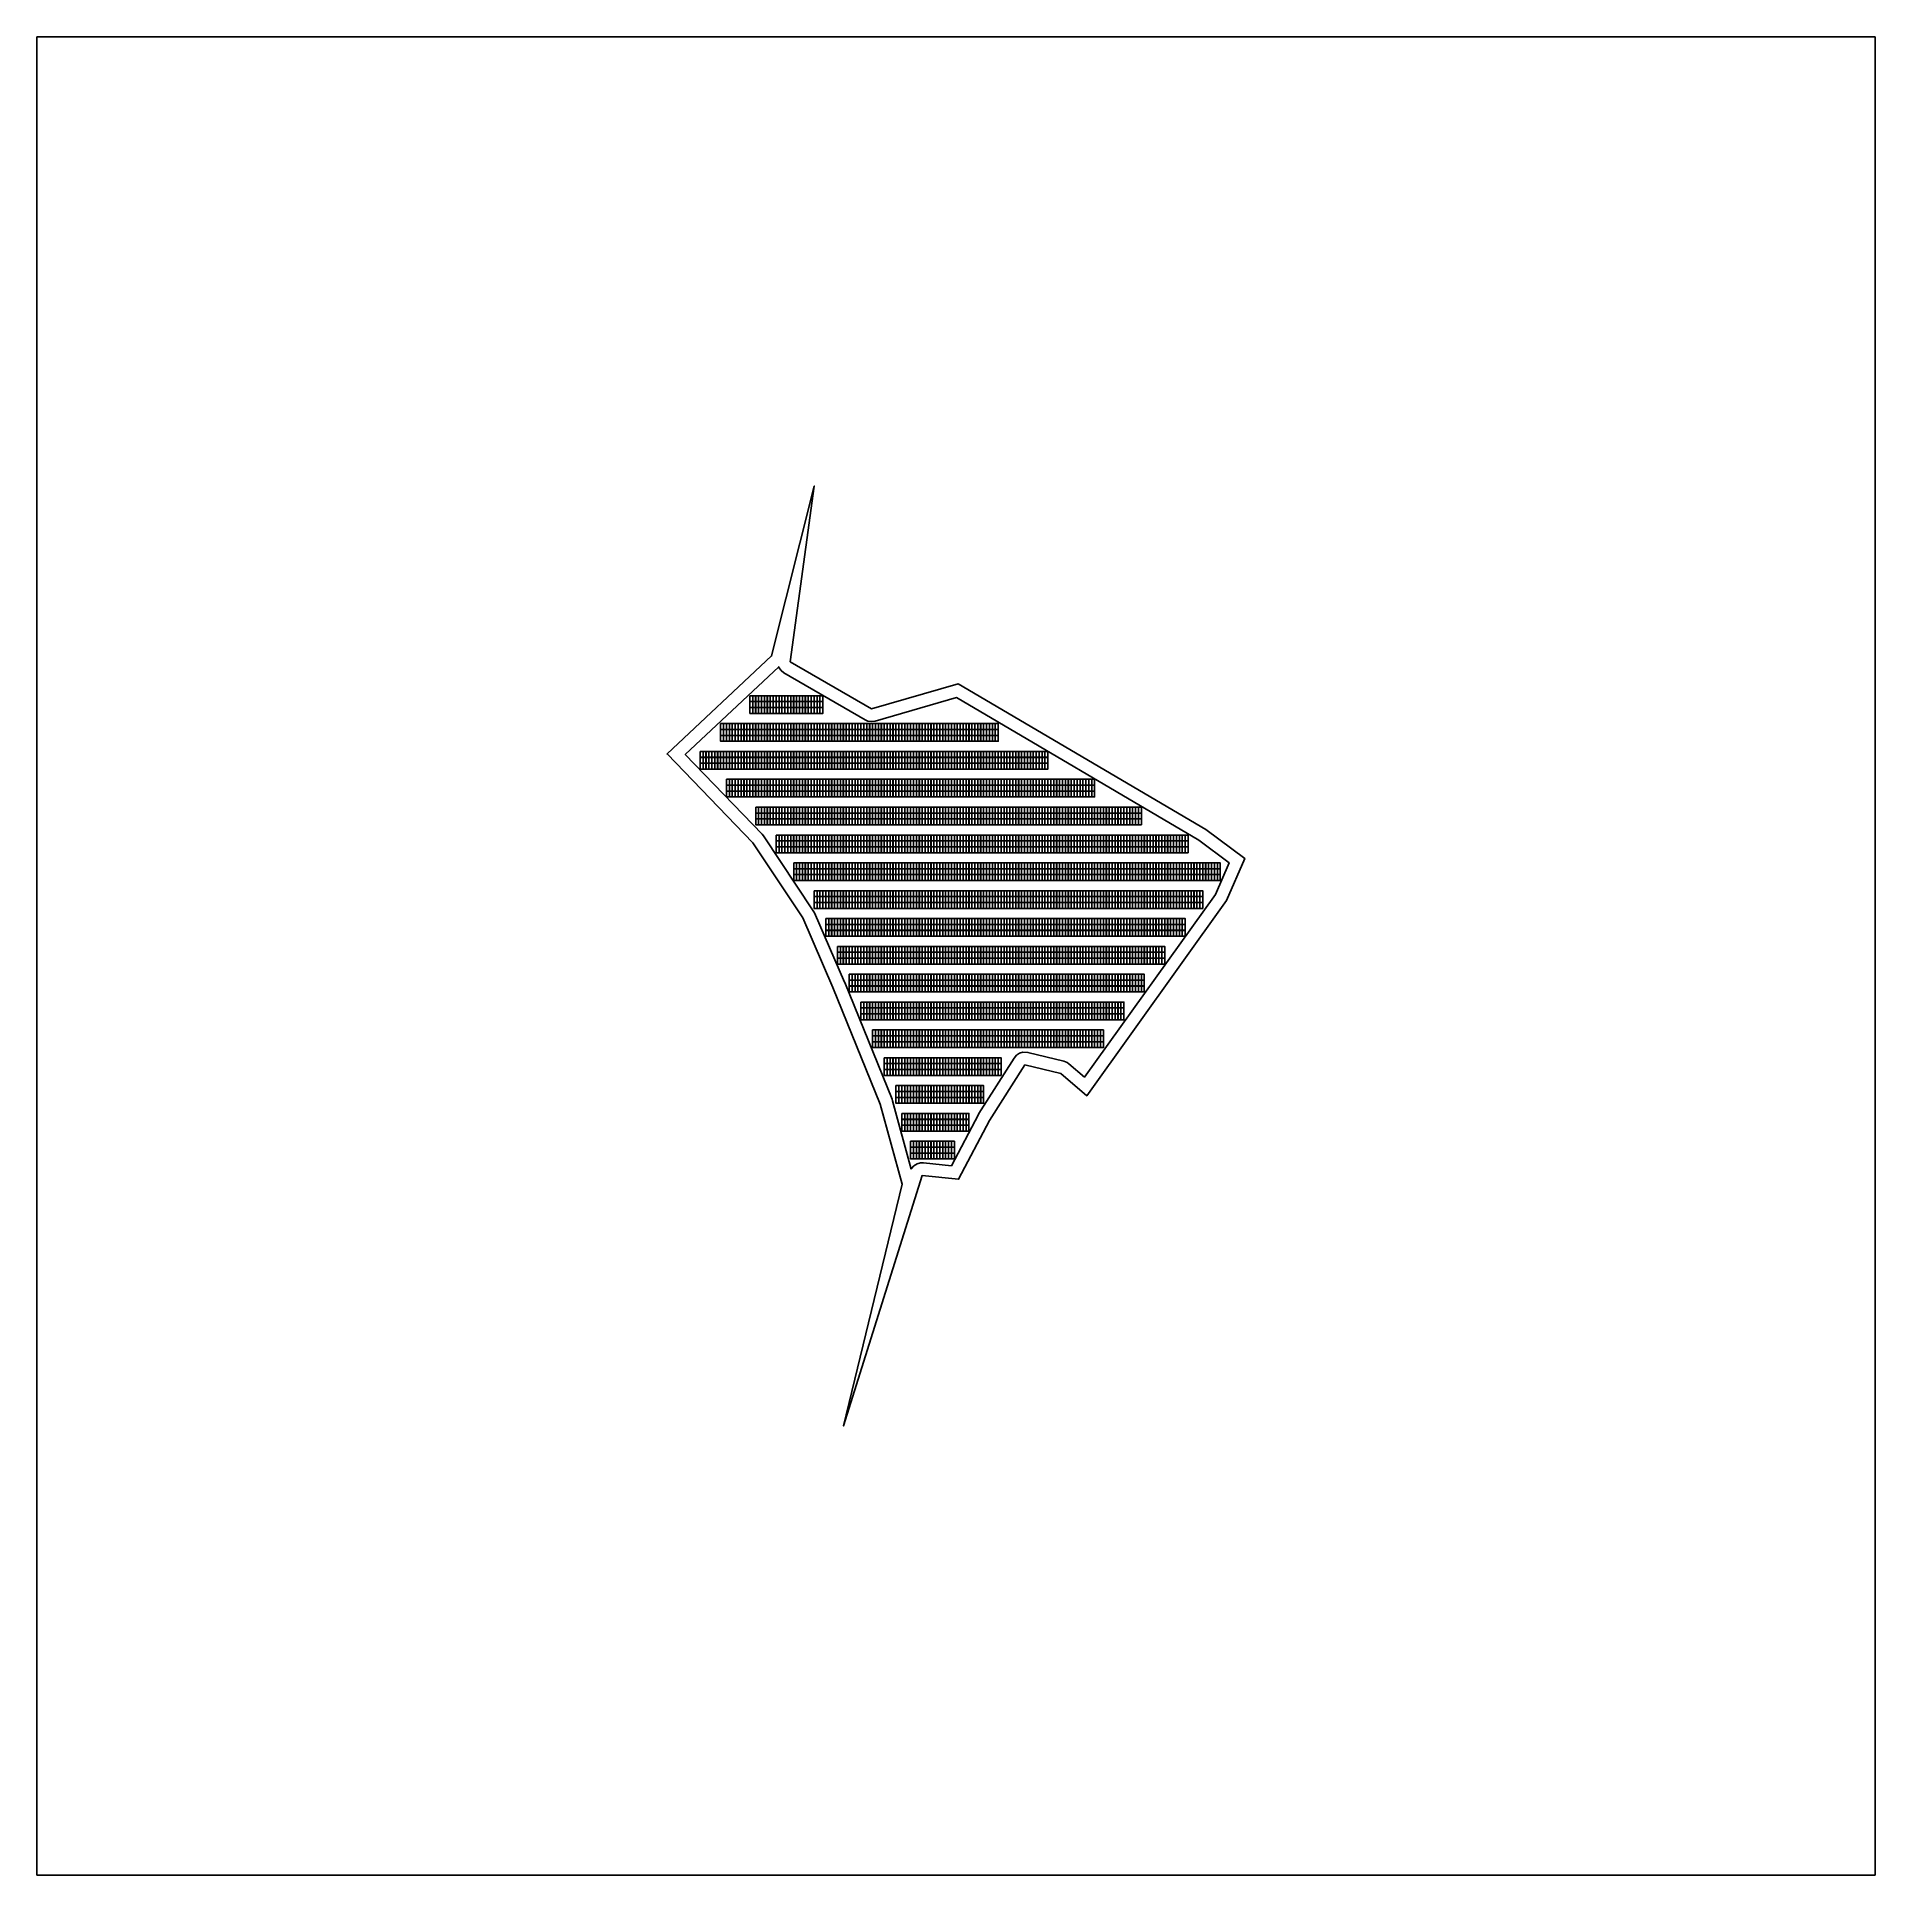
# Model space of a CAD drawing. Header units: metres. Extents: x -346 to 375, y -496 to 226.
import ezdxf

# ---------------------------------------------------------------- set-up
doc = ezdxf.new("R2010")
doc.units = ezdxf.units.M
doc.linetypes.add('DASHED', pattern=[0])
for name, color, linetype in [('Field_Segment_Setback', 21, 'DASHED'), ('Field_Segments', 142, 'Continuous'), ('Modules', 160, 'Continuous')]:
    doc.layers.add(name, color=color, linetype=linetype)
picture_1 = doc.add_image_def('image1.jpg', size_in_pixel=(900, 900))

# ---------------------------------------------------------------- blocks, each defined once
blk = doc.blocks.new('module_characterization_128666_15.0deg_portrait')
blk.add_polyline3d([(0, 0, 0), (1.13, 0, 0), (1.13, -2.3, -0.62), (0, -2.3, -0.62)], close=True)
blk = doc.blocks.new('fs_54641099_full')
for p in [(0, 0), (0, -2.31, -0.62), (0, -4.63, -1.24)]:
    blk.add_blockref('module_characterization_128666_15.0deg_portrait', p)

msp = doc.modelspace()

# ---------------------------------------------------------------- linework, layer by layer
at = {"layer": 'Field_Segment_Setback'}
msp.add_polyline3d([(-3.2, -218.56, 0), (-10.58, -191.76, 0), (-10.77, -191.21, 0), (-29.35, -145.4, 0), (-29.4, -145.28, 0), (-41.25, -118.06, 0), (-41.67, -117.29, 0), (-61.21, -87.81, 0), (-61.78, -87.11, 0), (-91.9, -55.84, 0), (-55.26, -21.44, 0), (-55.14, -21.78, 0), (-54.32, -22.93, 0), (-53.21, -23.8, 0), (-21.31, -42.3, 0), (-20.21, -42.77, 0), (-18.82, -42.97, 0), (-17.42, -42.78, 0), (14.54, -33.59, 0), (109.63, -89.57, 0), (121.5, -98.35, 0), (116.1, -110.77, 0), (64.72, -182.46, 0), (58.66, -177.28, 0), (57.9, -176.75, 0), (56.59, -176.22, 0), (42.55, -172.82, 0), (40.6, -172.74, 0), (39.25, -173.15, 0), (38.07, -173.93, 0), (37.15, -175, 0), (23.3, -196.82, 0), (23.1, -197.17, 0), (12.5, -217.26, 0), (1.55, -216.17, 0), (0.38, -216.19, 0), (-0.97, -216.57, 0), (-2.17, -217.32, 0), (-3.11, -218.37, 0)], close=True, dxfattribs=at)

# ---------------------------------------------------------------- block references
at = {"layer": 'Modules'}
for p in [(-66.57, -32.85, 1.86), (-65.42, -32.85, 1.86), (-64.28, -32.85, 1.86), (-63.13, -32.85, 1.86), (-61.98, -32.85, 1.86), (-60.84, -32.85, 1.86), (-59.69, -32.85, 1.86), (-58.54, -32.85, 1.86), (-57.4, -32.85, 1.86), (-56.25, -32.85, 1.86), (-55.1, -32.85, 1.86), (-53.96, -32.85, 1.86), (-52.81, -32.85, 1.86), (-51.66, -32.85, 1.86), (-50.52, -32.85, 1.86), (-49.37, -32.85, 1.86), (-48.22, -32.85, 1.86), (-47.08, -32.85, 1.86), (-45.93, -32.85, 1.86), (-44.78, -32.85, 1.86), (-43.64, -32.85, 1.86), (-42.49, -32.85, 1.86), (-41.34, -32.85, 1.86), (-40.19, -32.85, 1.86), (-39.05, -32.85, 1.86), (-78.04, -43.78, 1.86), (-76.89, -43.78, 1.86), (-75.74, -43.78, 1.86), (-74.6, -43.78, 1.86), (-73.45, -43.78, 1.86), (-72.3, -43.78, 1.86), (-71.16, -43.78, 1.86), (-70.01, -43.78, 1.86), (-68.86, -43.78, 1.86), (-67.72, -43.78, 1.86), (-66.57, -43.78, 1.86), (-65.42, -43.78, 1.86), (-64.28, -43.78, 1.86), (-63.13, -43.78, 1.86), (-61.98, -43.78, 1.86), (-60.84, -43.78, 1.86), (-59.69, -43.78, 1.86), (-58.54, -43.78, 1.86), (-57.4, -43.78, 1.86), (-56.25, -43.78, 1.86), (-55.1, -43.78, 1.86), (-53.96, -43.78, 1.86), (-52.81, -43.78, 1.86), (-51.66, -43.78, 1.86), (-50.52, -43.78, 1.86), (-49.37, -43.78, 1.86), (-48.22, -43.78, 1.86), (-47.08, -43.78, 1.86), (-45.93, -43.78, 1.86), (-44.78, -43.78, 1.86), (-43.64, -43.78, 1.86), (-42.49, -43.78, 1.86), (-41.34, -43.78, 1.86), (-40.19, -43.78, 1.86), (-39.05, -43.78, 1.86), (-37.9, -43.78, 1.86), (-36.75, -43.78, 1.86), (-35.61, -43.78, 1.86), (-34.46, -43.78, 1.86), (-33.31, -43.78, 1.86), (-32.17, -43.78, 1.86), (-31.02, -43.78, 1.86), (-29.87, -43.78, 1.86), (-28.73, -43.78, 1.86), (-27.58, -43.78, 1.86), (-26.43, -43.78, 1.86), (-25.29, -43.78, 1.86), (-24.14, -43.78, 1.86), (-22.99, -43.78, 1.86), (-21.85, -43.78, 1.86), (-20.7, -43.78, 1.86), (-19.55, -43.78, 1.86), (-18.41, -43.78, 1.86), (-17.26, -43.78, 1.86), (-16.11, -43.78, 1.86), (-14.97, -43.78, 1.86), (-13.82, -43.78, 1.86), (-12.67, -43.78, 1.86), (-11.53, -43.78, 1.86), (-10.38, -43.78, 1.86), (-9.23, -43.78, 1.86), (-8.09, -43.78, 1.86), (-6.94, -43.78, 1.86), (-5.79, -43.78, 1.86), (-4.65, -43.78, 1.86), (-3.5, -43.78, 1.86), (-2.35, -43.78, 1.86), (-1.21, -43.78, 1.86), (-0.06, -43.78, 1.86), (1.09, -43.78, 1.86), (2.23, -43.78, 1.86), (3.38, -43.78, 1.86), (4.53, -43.78, 1.86), (5.67, -43.78, 1.86), (6.82, -43.78, 1.86), (7.97, -43.78, 1.86), (9.11, -43.78, 1.86), (10.26, -43.78, 1.86), (11.41, -43.78, 1.86), (12.55, -43.78, 1.86), (13.7, -43.78, 1.86), (14.85, -43.78, 1.86), (15.99, -43.78, 1.86), (17.14, -43.78, 1.86), (18.29, -43.78, 1.86), (19.43, -43.78, 1.86), (20.58, -43.78, 1.86), (21.73, -43.78, 1.86), (22.87, -43.78, 1.86), (24.02, -43.78, 1.86), (25.17, -43.78, 1.86), (26.31, -43.78, 1.86), (27.46, -43.78, 1.86), (28.61, -43.78, 1.86), (29.75, -43.78, 1.86), (-86.06, -54.7, 1.86), (-84.92, -54.7, 1.86), (-83.77, -54.7, 1.86), (-82.62, -54.7, 1.86), (-81.48, -54.7, 1.86), (-80.33, -54.7, 1.86), (-79.18, -54.7, 1.86), (-78.04, -54.7, 1.86), (-76.89, -54.7, 1.86), (-75.74, -54.7, 1.86), (-74.6, -54.7, 1.86), (-73.45, -54.7, 1.86), (-72.3, -54.7, 1.86), (-71.16, -54.7, 1.86), (-70.01, -54.7, 1.86), (-68.86, -54.7, 1.86), (-67.72, -54.7, 1.86), (-66.57, -54.7, 1.86), (-65.42, -54.7, 1.86), (-64.28, -54.7, 1.86), (-63.13, -54.7, 1.86), (-61.98, -54.7, 1.86), (-60.84, -54.7, 1.86), (-59.69, -54.7, 1.86), (-58.54, -54.7, 1.86), (-57.4, -54.7, 1.86), (-56.25, -54.7, 1.86), (-55.1, -54.7, 1.86), (-53.96, -54.7, 1.86), (-52.81, -54.7, 1.86), (-51.66, -54.7, 1.86), (-50.52, -54.7, 1.86), (-49.37, -54.7, 1.86), (-48.22, -54.7, 1.86), (-47.08, -54.7, 1.86), (-45.93, -54.7, 1.86), (-44.78, -54.7, 1.86), (-43.64, -54.7, 1.86), (-42.49, -54.7, 1.86), (-41.34, -54.7, 1.86), (-40.19, -54.7, 1.86), (-39.05, -54.7, 1.86), (-37.9, -54.7, 1.86), (-36.75, -54.7, 1.86), (-35.61, -54.7, 1.86), (-34.46, -54.7, 1.86), (-33.31, -54.7, 1.86), (-32.17, -54.7, 1.86), (-31.02, -54.7, 1.86), (-29.87, -54.7, 1.86), (-28.73, -54.7, 1.86), (-27.58, -54.7, 1.86), (-26.43, -54.7, 1.86), (-25.29, -54.7, 1.86), (-24.14, -54.7, 1.86), (-22.99, -54.7, 1.86), (-21.85, -54.7, 1.86), (-20.7, -54.7, 1.86), (-19.55, -54.7, 1.86), (-18.41, -54.7, 1.86), (-17.26, -54.7, 1.86), (-16.11, -54.7, 1.86), (-14.97, -54.7, 1.86), (-13.82, -54.7, 1.86), (-12.67, -54.7, 1.86), (-11.53, -54.7, 1.86), (-10.38, -54.7, 1.86), (-9.23, -54.7, 1.86), (-8.09, -54.7, 1.86), (-6.94, -54.7, 1.86), (-5.79, -54.7, 1.86), (-4.65, -54.7, 1.86), (-3.5, -54.7, 1.86), (-2.35, -54.7, 1.86), (-1.21, -54.7, 1.86), (-0.06, -54.7, 1.86), (1.09, -54.7, 1.86), (2.23, -54.7, 1.86), (3.38, -54.7, 1.86), (4.53, -54.7, 1.86), (5.67, -54.7, 1.86), (6.82, -54.7, 1.86), (7.97, -54.7, 1.86), (9.11, -54.7, 1.86), (10.26, -54.7, 1.86), (11.41, -54.7, 1.86), (12.55, -54.7, 1.86), (13.7, -54.7, 1.86), (14.85, -54.7, 1.86), (15.99, -54.7, 1.86), (17.14, -54.7, 1.86), (18.29, -54.7, 1.86), (19.43, -54.7, 1.86), (20.58, -54.7, 1.86), (21.73, -54.7, 1.86), (22.87, -54.7, 1.86), (24.02, -54.7, 1.86), (25.17, -54.7, 1.86), (26.31, -54.7, 1.86), (27.46, -54.7, 1.86), (28.61, -54.7, 1.86), (29.75, -54.7, 1.86), (30.9, -54.7, 1.86), (32.05, -54.7, 1.86), (33.19, -54.7, 1.86), (34.34, -54.7, 1.86), (35.49, -54.7, 1.86), (36.63, -54.7, 1.86), (37.78, -54.7, 1.86), (38.93, -54.7, 1.86), (40.07, -54.7, 1.86), (41.22, -54.7, 1.86), (42.37, -54.7, 1.86), (43.51, -54.7, 1.86), (44.66, -54.7, 1.86), (45.81, -54.7, 1.86), (46.96, -54.7, 1.86), (48.1, -54.7, 1.86), (49.25, -54.7, 1.86), (-75.74, -65.63, 1.86), (-74.6, -65.63, 1.86), (-73.45, -65.63, 1.86), (-72.3, -65.63, 1.86), (-71.16, -65.63, 1.86), (-70.01, -65.63, 1.86), (-68.86, -65.63, 1.86), (-67.72, -65.63, 1.86), (-66.57, -65.63, 1.86), (-65.42, -65.63, 1.86), (-64.28, -65.63, 1.86), (-63.13, -65.63, 1.86), (-61.98, -65.63, 1.86), (-60.84, -65.63, 1.86), (-59.69, -65.63, 1.86), (-58.54, -65.63, 1.86), (-57.4, -65.63, 1.86), (-56.25, -65.63, 1.86), (-55.1, -65.63, 1.86), (-53.96, -65.63, 1.86), (-52.81, -65.63, 1.86), (-51.66, -65.63, 1.86), (-50.52, -65.63, 1.86), (-49.37, -65.63, 1.86), (-48.22, -65.63, 1.86), (-47.08, -65.63, 1.86), (-45.93, -65.63, 1.86), (-44.78, -65.63, 1.86), (-43.64, -65.63, 1.86), (-42.49, -65.63, 1.86), (-41.34, -65.63, 1.86), (-40.19, -65.63, 1.86), (-39.05, -65.63, 1.86), (-37.9, -65.63, 1.86), (-36.75, -65.63, 1.86), (-35.61, -65.63, 1.86), (-34.46, -65.63, 1.86), (-33.31, -65.63, 1.86), (-32.17, -65.63, 1.86), (-31.02, -65.63, 1.86), (-29.87, -65.63, 1.86), (-28.73, -65.63, 1.86), (-27.58, -65.63, 1.86), (-26.43, -65.63, 1.86), (-25.29, -65.63, 1.86), (-24.14, -65.63, 1.86), (-22.99, -65.63, 1.86), (-21.85, -65.63, 1.86), (-20.7, -65.63, 1.86), (-19.55, -65.63, 1.86), (-18.41, -65.63, 1.86), (-17.26, -65.63, 1.86), (-16.11, -65.63, 1.86), (-14.97, -65.63, 1.86), (-13.82, -65.63, 1.86), (-12.67, -65.63, 1.86), (-11.53, -65.63, 1.86), (-10.38, -65.63, 1.86), (-9.23, -65.63, 1.86), (-8.09, -65.63, 1.86), (-6.94, -65.63, 1.86), (-5.79, -65.63, 1.86), (-4.65, -65.63, 1.86), (-3.5, -65.63, 1.86), (-2.35, -65.63, 1.86), (-1.21, -65.63, 1.86), (-0.06, -65.63, 1.86), (1.09, -65.63, 1.86), (2.23, -65.63, 1.86), (3.38, -65.63, 1.86), (4.53, -65.63, 1.86), (5.67, -65.63, 1.86), (6.82, -65.63, 1.86), (7.97, -65.63, 1.86), (9.11, -65.63, 1.86), (10.26, -65.63, 1.86), (11.41, -65.63, 1.86), (12.55, -65.63, 1.86), (13.7, -65.63, 1.86), (14.85, -65.63, 1.86), (15.99, -65.63, 1.86), (17.14, -65.63, 1.86), (18.29, -65.63, 1.86), (19.43, -65.63, 1.86), (20.58, -65.63, 1.86), (21.73, -65.63, 1.86), (22.87, -65.63, 1.86), (24.02, -65.63, 1.86), (25.17, -65.63, 1.86), (26.31, -65.63, 1.86), (27.46, -65.63, 1.86), (28.61, -65.63, 1.86), (29.75, -65.63, 1.86), (30.9, -65.63, 1.86), (32.05, -65.63, 1.86), (33.19, -65.63, 1.86), (34.34, -65.63, 1.86), (35.49, -65.63, 1.86), (36.63, -65.63, 1.86), (37.78, -65.63, 1.86), (38.93, -65.63, 1.86), (40.07, -65.63, 1.86), (41.22, -65.63, 1.86), (42.37, -65.63, 1.86), (43.51, -65.63, 1.86), (44.66, -65.63, 1.86), (45.81, -65.63, 1.86), (46.96, -65.63, 1.86), (48.1, -65.63, 1.86), (49.25, -65.63, 1.86), (50.4, -65.63, 1.86), (51.54, -65.63, 1.86), (52.69, -65.63, 1.86), (53.84, -65.63, 1.86), (54.98, -65.63, 1.86), (56.13, -65.63, 1.86), (57.28, -65.63, 1.86), (58.42, -65.63, 1.86), (59.57, -65.63, 1.86), (60.72, -65.63, 1.86), (61.86, -65.63, 1.86), (63.01, -65.63, 1.86), (64.16, -65.63, 1.86), (65.3, -65.63, 1.86), (66.45, -65.63, 1.86), (67.6, -65.63, 1.86), (-64.28, -76.56, 1.86), (-63.13, -76.56, 1.86), (-61.98, -76.56, 1.86), (-60.84, -76.56, 1.86), (-59.69, -76.56, 1.86), (-58.54, -76.56, 1.86), (-57.4, -76.56, 1.86), (-56.25, -76.56, 1.86), (-55.1, -76.56, 1.86), (-53.96, -76.56, 1.86), (-52.81, -76.56, 1.86), (-51.66, -76.56, 1.86), (-50.52, -76.56, 1.86), (-49.37, -76.56, 1.86), (-48.22, -76.56, 1.86), (-47.08, -76.56, 1.86), (-45.93, -76.56, 1.86), (-44.78, -76.56, 1.86), (-43.64, -76.56, 1.86), (-42.49, -76.56, 1.86), (-41.34, -76.56, 1.86), (-40.19, -76.56, 1.86), (-39.05, -76.56, 1.86), (-37.9, -76.56, 1.86), (-36.75, -76.56, 1.86), (-35.61, -76.56, 1.86), (-34.46, -76.56, 1.86), (-33.31, -76.56, 1.86), (-32.17, -76.56, 1.86), (-31.02, -76.56, 1.86), (-29.87, -76.56, 1.86), (-28.73, -76.56, 1.86), (-27.58, -76.56, 1.86), (-26.43, -76.56, 1.86), (-25.29, -76.56, 1.86), (-24.14, -76.56, 1.86), (-22.99, -76.56, 1.86), (-21.85, -76.56, 1.86), (-20.7, -76.56, 1.86), (-19.55, -76.56, 1.86), (-18.41, -76.56, 1.86), (-17.26, -76.56, 1.86), (-16.11, -76.56, 1.86), (-14.97, -76.56, 1.86), (-13.82, -76.56, 1.86), (-12.67, -76.56, 1.86), (-11.53, -76.56, 1.86), (-10.38, -76.56, 1.86), (-9.23, -76.56, 1.86), (-8.09, -76.56, 1.86), (-6.94, -76.56, 1.86), (-5.79, -76.56, 1.86), (-4.65, -76.56, 1.86), (-3.5, -76.56, 1.86), (-2.35, -76.56, 1.86), (-1.21, -76.56, 1.86), (-0.06, -76.56, 1.86), (1.09, -76.56, 1.86), (2.23, -76.56, 1.86), (3.38, -76.56, 1.86), (4.53, -76.56, 1.86), (5.67, -76.56, 1.86), (6.82, -76.56, 1.86), (7.97, -76.56, 1.86), (9.11, -76.56, 1.86), (10.26, -76.56, 1.86), (11.41, -76.56, 1.86), (12.55, -76.56, 1.86), (13.7, -76.56, 1.86), (14.85, -76.56, 1.86), (15.99, -76.56, 1.86), (17.14, -76.56, 1.86), (18.29, -76.56, 1.86), (19.43, -76.56, 1.86), (20.58, -76.56, 1.86), (21.73, -76.56, 1.86), (22.87, -76.56, 1.86), (24.02, -76.56, 1.86), (25.17, -76.56, 1.86), (26.31, -76.56, 1.86), (27.46, -76.56, 1.86), (28.61, -76.56, 1.86), (29.75, -76.56, 1.86), (30.9, -76.56, 1.86), (32.05, -76.56, 1.86), (33.19, -76.56, 1.86), (34.34, -76.56, 1.86), (35.49, -76.56, 1.86), (36.63, -76.56, 1.86), (37.78, -76.56, 1.86), (38.93, -76.56, 1.86), (40.07, -76.56, 1.86), (41.22, -76.56, 1.86), (42.37, -76.56, 1.86), (43.51, -76.56, 1.86), (44.66, -76.56, 1.86), (45.81, -76.56, 1.86), (46.96, -76.56, 1.86), (48.1, -76.56, 1.86), (49.25, -76.56, 1.86), (50.4, -76.56, 1.86), (51.54, -76.56, 1.86), (52.69, -76.56, 1.86), (53.84, -76.56, 1.86), (54.98, -76.56, 1.86), (56.13, -76.56, 1.86), (57.28, -76.56, 1.86), (58.42, -76.56, 1.86), (59.57, -76.56, 1.86), (60.72, -76.56, 1.86), (61.86, -76.56, 1.86), (63.01, -76.56, 1.86), (64.16, -76.56, 1.86), (65.3, -76.56, 1.86), (66.45, -76.56, 1.86), (67.6, -76.56, 1.86), (68.74, -76.56, 1.86), (69.89, -76.56, 1.86), (71.04, -76.56, 1.86), (72.18, -76.56, 1.86), (73.33, -76.56, 1.86), (74.48, -76.56, 1.86), (75.62, -76.56, 1.86), (76.77, -76.56, 1.86), (77.92, -76.56, 1.86), (79.06, -76.56, 1.86), (80.21, -76.56, 1.86), (81.36, -76.56, 1.86), (82.5, -76.56, 1.86), (83.65, -76.56, 1.86), (84.8, -76.56, 1.86), (85.94, -76.56, 1.86), (-56.25, -87.49, 1.86), (-55.1, -87.49, 1.86), (-53.96, -87.49, 1.86), (-52.81, -87.49, 1.86), (-51.66, -87.49, 1.86), (-50.52, -87.49, 1.86), (-49.37, -87.49, 1.86), (-48.22, -87.49, 1.86), (-47.08, -87.49, 1.86), (-45.93, -87.49, 1.86), (-44.78, -87.49, 1.86), (-43.64, -87.49, 1.86), (-42.49, -87.49, 1.86), (-41.34, -87.49, 1.86), (-40.19, -87.49, 1.86), (-39.05, -87.49, 1.86), (-37.9, -87.49, 1.86), (-36.75, -87.49, 1.86), (-35.61, -87.49, 1.86), (-34.46, -87.49, 1.86), (-33.31, -87.49, 1.86), (-32.17, -87.49, 1.86), (-31.02, -87.49, 1.86), (-29.87, -87.49, 1.86), (-28.73, -87.49, 1.86), (-27.58, -87.49, 1.86), (-26.43, -87.49, 1.86), (-25.29, -87.49, 1.86), (-24.14, -87.49, 1.86), (-22.99, -87.49, 1.86), (-21.85, -87.49, 1.86), (-20.7, -87.49, 1.86), (-19.55, -87.49, 1.86), (-18.41, -87.49, 1.86), (-17.26, -87.49, 1.86), (-16.11, -87.49, 1.86), (-14.97, -87.49, 1.86), (-13.82, -87.49, 1.86), (-12.67, -87.49, 1.86), (-11.53, -87.49, 1.86), (-10.38, -87.49, 1.86), (-9.23, -87.49, 1.86), (-8.09, -87.49, 1.86), (-6.94, -87.49, 1.86), (-5.79, -87.49, 1.86), (-4.65, -87.49, 1.86), (-3.5, -87.49, 1.86), (-2.35, -87.49, 1.86), (-1.21, -87.49, 1.86), (-0.06, -87.49, 1.86), (1.09, -87.49, 1.86), (2.23, -87.49, 1.86), (3.38, -87.49, 1.86), (4.53, -87.49, 1.86), (5.67, -87.49, 1.86), (6.82, -87.49, 1.86), (7.97, -87.49, 1.86), (9.11, -87.49, 1.86), (10.26, -87.49, 1.86), (11.41, -87.49, 1.86), (12.55, -87.49, 1.86), (13.7, -87.49, 1.86), (14.85, -87.49, 1.86), (15.99, -87.49, 1.86), (17.14, -87.49, 1.86), (18.29, -87.49, 1.86), (19.43, -87.49, 1.86), (20.58, -87.49, 1.86), (21.73, -87.49, 1.86), (22.87, -87.49, 1.86), (24.02, -87.49, 1.86), (25.17, -87.49, 1.86), (26.31, -87.49, 1.86), (27.46, -87.49, 1.86), (28.61, -87.49, 1.86), (29.75, -87.49, 1.86), (30.9, -87.49, 1.86), (32.05, -87.49, 1.86), (33.19, -87.49, 1.86), (34.34, -87.49, 1.86), (35.49, -87.49, 1.86), (36.63, -87.49, 1.86), (37.78, -87.49, 1.86), (38.93, -87.49, 1.86), (40.07, -87.49, 1.86), (41.22, -87.49, 1.86), (42.37, -87.49, 1.86), (43.51, -87.49, 1.86), (44.66, -87.49, 1.86), (45.81, -87.49, 1.86), (46.96, -87.49, 1.86), (48.1, -87.49, 1.86), (49.25, -87.49, 1.86), (50.4, -87.49, 1.86), (51.54, -87.49, 1.86), (52.69, -87.49, 1.86), (53.84, -87.49, 1.86), (54.98, -87.49, 1.86), (56.13, -87.49, 1.86), (57.28, -87.49, 1.86), (58.42, -87.49, 1.86), (59.57, -87.49, 1.86), (60.72, -87.49, 1.86), (61.86, -87.49, 1.86), (63.01, -87.49, 1.86), (64.16, -87.49, 1.86), (65.3, -87.49, 1.86), (66.45, -87.49, 1.86), (67.6, -87.49, 1.86), (68.74, -87.49, 1.86), (69.89, -87.49, 1.86), (71.04, -87.49, 1.86), (72.18, -87.49, 1.86), (73.33, -87.49, 1.86), (74.48, -87.49, 1.86), (75.62, -87.49, 1.86), (76.77, -87.49, 1.86), (77.92, -87.49, 1.86), (79.06, -87.49, 1.86), (80.21, -87.49, 1.86), (81.36, -87.49, 1.86), (82.5, -87.49, 1.86), (83.65, -87.49, 1.86), (84.8, -87.49, 1.86), (85.94, -87.49, 1.86), (87.09, -87.49, 1.86), (88.24, -87.49, 1.86), (89.38, -87.49, 1.86), (90.53, -87.49, 1.86), (91.68, -87.49, 1.86), (92.82, -87.49, 1.86), (93.97, -87.49, 1.86), (95.12, -87.49, 1.86), (96.26, -87.49, 1.86), (97.41, -87.49, 1.86), (98.56, -87.49, 1.86), (99.7, -87.49, 1.86), (100.85, -87.49, 1.86), (102, -87.49, 1.86), (103.14, -87.49, 1.86), (104.29, -87.49, 1.86), (-49.37, -98.41, 1.86), (-48.22, -98.41, 1.86), (-47.08, -98.41, 1.86), (-45.93, -98.41, 1.86), (-44.78, -98.41, 1.86), (-43.64, -98.41, 1.86), (-42.49, -98.41, 1.86), (-41.34, -98.41, 1.86), (-40.19, -98.41, 1.86), (-39.05, -98.41, 1.86), (-37.9, -98.41, 1.86), (-36.75, -98.41, 1.86), (-35.61, -98.41, 1.86), (-34.46, -98.41, 1.86), (-33.31, -98.41, 1.86), (-32.17, -98.41, 1.86), (-31.02, -98.41, 1.86), (-29.87, -98.41, 1.86), (-28.73, -98.41, 1.86), (-27.58, -98.41, 1.86), (-26.43, -98.41, 1.86), (-25.29, -98.41, 1.86), (-24.14, -98.41, 1.86), (-22.99, -98.41, 1.86), (-21.85, -98.41, 1.86), (-20.7, -98.41, 1.86), (-19.55, -98.41, 1.86), (-18.41, -98.41, 1.86), (-17.26, -98.41, 1.86), (-16.11, -98.41, 1.86), (-14.97, -98.41, 1.86), (-13.82, -98.41, 1.86), (-12.67, -98.41, 1.86), (-11.53, -98.41, 1.86), (-10.38, -98.41, 1.86), (-9.23, -98.41, 1.86), (-8.09, -98.41, 1.86), (-6.94, -98.41, 1.86), (-5.79, -98.41, 1.86), (-4.65, -98.41, 1.86), (-3.5, -98.41, 1.86), (-2.35, -98.41, 1.86), (-1.21, -98.41, 1.86), (-0.06, -98.41, 1.86), (1.09, -98.41, 1.86), (2.23, -98.41, 1.86), (3.38, -98.41, 1.86), (4.53, -98.41, 1.86), (5.67, -98.41, 1.86), (6.82, -98.41, 1.86), (7.97, -98.41, 1.86), (9.11, -98.41, 1.86), (10.26, -98.41, 1.86), (11.41, -98.41, 1.86), (12.55, -98.41, 1.86), (13.7, -98.41, 1.86), (14.85, -98.41, 1.86), (15.99, -98.41, 1.86), (17.14, -98.41, 1.86), (18.29, -98.41, 1.86), (19.43, -98.41, 1.86), (20.58, -98.41, 1.86), (21.73, -98.41, 1.86), (22.87, -98.41, 1.86), (24.02, -98.41, 1.86), (25.17, -98.41, 1.86), (26.31, -98.41, 1.86), (27.46, -98.41, 1.86), (28.61, -98.41, 1.86), (29.75, -98.41, 1.86), (30.9, -98.41, 1.86), (32.05, -98.41, 1.86), (33.19, -98.41, 1.86), (34.34, -98.41, 1.86), (35.49, -98.41, 1.86), (36.63, -98.41, 1.86), (37.78, -98.41, 1.86), (38.93, -98.41, 1.86), (40.07, -98.41, 1.86), (41.22, -98.41, 1.86), (42.37, -98.41, 1.86), (43.51, -98.41, 1.86), (44.66, -98.41, 1.86), (45.81, -98.41, 1.86), (46.96, -98.41, 1.86), (48.1, -98.41, 1.86), (49.25, -98.41, 1.86), (50.4, -98.41, 1.86), (51.54, -98.41, 1.86), (52.69, -98.41, 1.86), (53.84, -98.41, 1.86), (54.98, -98.41, 1.86), (56.13, -98.41, 1.86), (57.28, -98.41, 1.86), (58.42, -98.41, 1.86), (59.57, -98.41, 1.86), (60.72, -98.41, 1.86), (61.86, -98.41, 1.86), (63.01, -98.41, 1.86), (64.16, -98.41, 1.86), (65.3, -98.41, 1.86), (66.45, -98.41, 1.86), (67.6, -98.41, 1.86), (68.74, -98.41, 1.86), (69.89, -98.41, 1.86), (71.04, -98.41, 1.86), (72.18, -98.41, 1.86), (73.33, -98.41, 1.86), (74.48, -98.41, 1.86), (75.62, -98.41, 1.86), (76.77, -98.41, 1.86), (77.92, -98.41, 1.86), (79.06, -98.41, 1.86), (80.21, -98.41, 1.86), (81.36, -98.41, 1.86), (82.5, -98.41, 1.86), (83.65, -98.41, 1.86), (84.8, -98.41, 1.86), (85.94, -98.41, 1.86), (87.09, -98.41, 1.86), (88.24, -98.41, 1.86), (89.38, -98.41, 1.86), (90.53, -98.41, 1.86), (91.68, -98.41, 1.86), (92.82, -98.41, 1.86), (93.97, -98.41, 1.86), (95.12, -98.41, 1.86), (96.26, -98.41, 1.86), (97.41, -98.41, 1.86), (98.56, -98.41, 1.86), (99.7, -98.41, 1.86), (100.85, -98.41, 1.86), (102, -98.41, 1.86), (103.14, -98.41, 1.86), (104.29, -98.41, 1.86), (105.44, -98.41, 1.86), (106.58, -98.41, 1.86), (107.73, -98.41, 1.86), (108.88, -98.41, 1.86), (110.02, -98.41, 1.86), (111.17, -98.41, 1.86), (112.32, -98.41, 1.86), (113.46, -98.41, 1.86), (114.61, -98.41, 1.86), (115.76, -98.41, 1.86), (116.9, -98.41, 1.86), (-41.34, -109.34, 1.86), (-40.19, -109.34, 1.86), (-39.05, -109.34, 1.86), (-37.9, -109.34, 1.86), (-36.75, -109.34, 1.86), (-35.61, -109.34, 1.86), (-34.46, -109.34, 1.86), (-33.31, -109.34, 1.86), (-32.17, -109.34, 1.86), (-31.02, -109.34, 1.86), (-29.87, -109.34, 1.86), (-28.73, -109.34, 1.86), (-27.58, -109.34, 1.86), (-26.43, -109.34, 1.86), (-25.29, -109.34, 1.86), (-24.14, -109.34, 1.86), (-22.99, -109.34, 1.86), (-21.85, -109.34, 1.86), (-20.7, -109.34, 1.86), (-19.55, -109.34, 1.86), (-18.41, -109.34, 1.86), (-17.26, -109.34, 1.86), (-16.11, -109.34, 1.86), (-14.97, -109.34, 1.86), (-13.82, -109.34, 1.86), (-12.67, -109.34, 1.86), (-11.53, -109.34, 1.86), (-10.38, -109.34, 1.86), (-9.23, -109.34, 1.86), (-8.09, -109.34, 1.86), (-6.94, -109.34, 1.86), (-5.79, -109.34, 1.86), (-4.65, -109.34, 1.86), (-3.5, -109.34, 1.86), (-2.35, -109.34, 1.86), (-1.21, -109.34, 1.86), (-0.06, -109.34, 1.86), (1.09, -109.34, 1.86), (2.23, -109.34, 1.86), (3.38, -109.34, 1.86), (4.53, -109.34, 1.86), (5.67, -109.34, 1.86), (6.82, -109.34, 1.86), (7.97, -109.34, 1.86), (9.11, -109.34, 1.86), (10.26, -109.34, 1.86), (11.41, -109.34, 1.86), (12.55, -109.34, 1.86), (13.7, -109.34, 1.86), (14.85, -109.34, 1.86), (15.99, -109.34, 1.86), (17.14, -109.34, 1.86), (18.29, -109.34, 1.86), (19.43, -109.34, 1.86), (20.58, -109.34, 1.86), (21.73, -109.34, 1.86), (22.87, -109.34, 1.86), (24.02, -109.34, 1.86), (25.17, -109.34, 1.86), (26.31, -109.34, 1.86), (27.46, -109.34, 1.86), (28.61, -109.34, 1.86), (29.75, -109.34, 1.86), (30.9, -109.34, 1.86), (32.05, -109.34, 1.86), (33.19, -109.34, 1.86), (34.34, -109.34, 1.86), (35.49, -109.34, 1.86), (36.63, -109.34, 1.86), (37.78, -109.34, 1.86), (38.93, -109.34, 1.86), (40.07, -109.34, 1.86), (41.22, -109.34, 1.86), (42.37, -109.34, 1.86), (43.51, -109.34, 1.86), (44.66, -109.34, 1.86), (45.81, -109.34, 1.86), (46.96, -109.34, 1.86), (48.1, -109.34, 1.86), (49.25, -109.34, 1.86), (50.4, -109.34, 1.86), (51.54, -109.34, 1.86), (52.69, -109.34, 1.86), (53.84, -109.34, 1.86), (54.98, -109.34, 1.86), (56.13, -109.34, 1.86), (57.28, -109.34, 1.86), (58.42, -109.34, 1.86), (59.57, -109.34, 1.86), (60.72, -109.34, 1.86), (61.86, -109.34, 1.86), (63.01, -109.34, 1.86), (64.16, -109.34, 1.86), (65.3, -109.34, 1.86), (66.45, -109.34, 1.86), (67.6, -109.34, 1.86), (68.74, -109.34, 1.86), (69.89, -109.34, 1.86), (71.04, -109.34, 1.86), (72.18, -109.34, 1.86), (73.33, -109.34, 1.86), (74.48, -109.34, 1.86), (75.62, -109.34, 1.86), (76.77, -109.34, 1.86), (77.92, -109.34, 1.86), (79.06, -109.34, 1.86), (80.21, -109.34, 1.86), (81.36, -109.34, 1.86), (82.5, -109.34, 1.86), (83.65, -109.34, 1.86), (84.8, -109.34, 1.86), (85.94, -109.34, 1.86), (87.09, -109.34, 1.86), (88.24, -109.34, 1.86), (89.38, -109.34, 1.86), (90.53, -109.34, 1.86), (91.68, -109.34, 1.86), (92.82, -109.34, 1.86), (93.97, -109.34, 1.86), (95.12, -109.34, 1.86), (96.26, -109.34, 1.86), (97.41, -109.34, 1.86), (98.56, -109.34, 1.86), (99.7, -109.34, 1.86), (100.85, -109.34, 1.86), (102, -109.34, 1.86), (103.14, -109.34, 1.86), (104.29, -109.34, 1.86), (105.44, -109.34, 1.86), (106.58, -109.34, 1.86), (107.73, -109.34, 1.86), (108.88, -109.34, 1.86), (110.02, -109.34, 1.86), (-36.75, -120.27, 1.86), (-35.61, -120.27, 1.86), (-34.46, -120.27, 1.86), (-33.31, -120.27, 1.86), (-32.17, -120.27, 1.86), (-31.02, -120.27, 1.86), (-29.87, -120.27, 1.86), (-28.73, -120.27, 1.86), (-27.58, -120.27, 1.86), (-26.43, -120.27, 1.86), (-25.29, -120.27, 1.86), (-24.14, -120.27, 1.86), (-22.99, -120.27, 1.86), (-21.85, -120.27, 1.86), (-20.7, -120.27, 1.86), (-19.55, -120.27, 1.86), (-18.41, -120.27, 1.86), (-17.26, -120.27, 1.86), (-16.11, -120.27, 1.86), (-14.97, -120.27, 1.86), (-13.82, -120.27, 1.86), (-12.67, -120.27, 1.86), (-11.53, -120.27, 1.86), (-10.38, -120.27, 1.86), (-9.23, -120.27, 1.86), (-8.09, -120.27, 1.86), (-6.94, -120.27, 1.86), (-5.79, -120.27, 1.86), (-4.65, -120.27, 1.86), (-3.5, -120.27, 1.86), (-2.35, -120.27, 1.86), (-1.21, -120.27, 1.86), (-0.06, -120.27, 1.86), (1.09, -120.27, 1.86), (2.23, -120.27, 1.86), (3.38, -120.27, 1.86), (4.53, -120.27, 1.86), (5.67, -120.27, 1.86), (6.82, -120.27, 1.86), (7.97, -120.27, 1.86), (9.11, -120.27, 1.86), (10.26, -120.27, 1.86), (11.41, -120.27, 1.86), (12.55, -120.27, 1.86), (13.7, -120.27, 1.86), (14.85, -120.27, 1.86), (15.99, -120.27, 1.86), (17.14, -120.27, 1.86), (18.29, -120.27, 1.86), (19.43, -120.27, 1.86), (20.58, -120.27, 1.86), (21.73, -120.27, 1.86), (22.87, -120.27, 1.86), (24.02, -120.27, 1.86), (25.17, -120.27, 1.86), (26.31, -120.27, 1.86), (27.46, -120.27, 1.86), (28.61, -120.27, 1.86), (29.75, -120.27, 1.86), (30.9, -120.27, 1.86), (32.05, -120.27, 1.86), (33.19, -120.27, 1.86), (34.34, -120.27, 1.86), (35.49, -120.27, 1.86), (36.63, -120.27, 1.86), (37.78, -120.27, 1.86), (38.93, -120.27, 1.86), (40.07, -120.27, 1.86), (41.22, -120.27, 1.86), (42.37, -120.27, 1.86), (43.51, -120.27, 1.86), (44.66, -120.27, 1.86), (45.81, -120.27, 1.86), (46.96, -120.27, 1.86), (48.1, -120.27, 1.86), (49.25, -120.27, 1.86), (50.4, -120.27, 1.86), (51.54, -120.27, 1.86), (52.69, -120.27, 1.86), (53.84, -120.27, 1.86), (54.98, -120.27, 1.86), (56.13, -120.27, 1.86), (57.28, -120.27, 1.86), (58.42, -120.27, 1.86), (59.57, -120.27, 1.86), (60.72, -120.27, 1.86), (61.86, -120.27, 1.86), (63.01, -120.27, 1.86), (64.16, -120.27, 1.86), (65.3, -120.27, 1.86), (66.45, -120.27, 1.86), (67.6, -120.27, 1.86), (68.74, -120.27, 1.86), (69.89, -120.27, 1.86), (71.04, -120.27, 1.86), (72.18, -120.27, 1.86), (73.33, -120.27, 1.86), (74.48, -120.27, 1.86), (75.62, -120.27, 1.86), (76.77, -120.27, 1.86), (77.92, -120.27, 1.86), (79.06, -120.27, 1.86), (80.21, -120.27, 1.86), (81.36, -120.27, 1.86), (82.5, -120.27, 1.86), (83.65, -120.27, 1.86), (84.8, -120.27, 1.86), (85.94, -120.27, 1.86), (87.09, -120.27, 1.86), (88.24, -120.27, 1.86), (89.38, -120.27, 1.86), (90.53, -120.27, 1.86), (91.68, -120.27, 1.86), (92.82, -120.27, 1.86), (93.97, -120.27, 1.86), (95.12, -120.27, 1.86), (96.26, -120.27, 1.86), (97.41, -120.27, 1.86), (98.56, -120.27, 1.86), (99.7, -120.27, 1.86), (100.85, -120.27, 1.86), (102, -120.27, 1.86), (103.14, -120.27, 1.86), (-32.17, -131.19, 1.86), (-31.02, -131.19, 1.86), (-29.87, -131.19, 1.86), (-28.73, -131.19, 1.86), (-27.58, -131.19, 1.86), (-26.43, -131.19, 1.86), (-25.29, -131.19, 1.86), (-24.14, -131.19, 1.86), (-22.99, -131.19, 1.86), (-21.85, -131.19, 1.86), (-20.7, -131.19, 1.86), (-19.55, -131.19, 1.86), (-18.41, -131.19, 1.86), (-17.26, -131.19, 1.86), (-16.11, -131.19, 1.86), (-14.97, -131.19, 1.86), (-13.82, -131.19, 1.86), (-12.67, -131.19, 1.86), (-11.53, -131.19, 1.86), (-10.38, -131.19, 1.86), (-9.23, -131.19, 1.86), (-8.09, -131.19, 1.86), (-6.94, -131.19, 1.86), (-5.79, -131.19, 1.86), (-4.65, -131.19, 1.86), (-3.5, -131.19, 1.86), (-2.35, -131.19, 1.86), (-1.21, -131.19, 1.86), (-0.06, -131.19, 1.86), (1.09, -131.19, 1.86), (2.23, -131.19, 1.86), (3.38, -131.19, 1.86), (4.53, -131.19, 1.86), (5.67, -131.19, 1.86), (6.82, -131.19, 1.86), (7.97, -131.19, 1.86), (9.11, -131.19, 1.86), (10.26, -131.19, 1.86), (11.41, -131.19, 1.86), (12.55, -131.19, 1.86), (13.7, -131.19, 1.86), (14.85, -131.19, 1.86), (15.99, -131.19, 1.86), (17.14, -131.19, 1.86), (18.29, -131.19, 1.86), (19.43, -131.19, 1.86), (20.58, -131.19, 1.86), (21.73, -131.19, 1.86), (22.87, -131.19, 1.86), (24.02, -131.19, 1.86), (25.17, -131.19, 1.86), (26.31, -131.19, 1.86), (27.46, -131.19, 1.86), (28.61, -131.19, 1.86), (29.75, -131.19, 1.86), (30.9, -131.19, 1.86), (32.05, -131.19, 1.86), (33.19, -131.19, 1.86), (34.34, -131.19, 1.86), (35.49, -131.19, 1.86), (36.63, -131.19, 1.86), (37.78, -131.19, 1.86), (38.93, -131.19, 1.86), (40.07, -131.19, 1.86), (41.22, -131.19, 1.86), (42.37, -131.19, 1.86), (43.51, -131.19, 1.86), (44.66, -131.19, 1.86), (45.81, -131.19, 1.86), (46.96, -131.19, 1.86), (48.1, -131.19, 1.86), (49.25, -131.19, 1.86), (50.4, -131.19, 1.86), (51.54, -131.19, 1.86), (52.69, -131.19, 1.86), (53.84, -131.19, 1.86), (54.98, -131.19, 1.86), (56.13, -131.19, 1.86), (57.28, -131.19, 1.86), (58.42, -131.19, 1.86), (59.57, -131.19, 1.86), (60.72, -131.19, 1.86), (61.86, -131.19, 1.86), (63.01, -131.19, 1.86), (64.16, -131.19, 1.86), (65.3, -131.19, 1.86), (66.45, -131.19, 1.86), (67.6, -131.19, 1.86), (68.74, -131.19, 1.86), (69.89, -131.19, 1.86), (71.04, -131.19, 1.86), (72.18, -131.19, 1.86), (73.33, -131.19, 1.86), (74.48, -131.19, 1.86), (75.62, -131.19, 1.86), (76.77, -131.19, 1.86), (77.92, -131.19, 1.86), (79.06, -131.19, 1.86), (80.21, -131.19, 1.86), (81.36, -131.19, 1.86), (82.5, -131.19, 1.86), (83.65, -131.19, 1.86), (84.8, -131.19, 1.86), (85.94, -131.19, 1.86), (87.09, -131.19, 1.86), (88.24, -131.19, 1.86), (89.38, -131.19, 1.86), (90.53, -131.19, 1.86), (91.68, -131.19, 1.86), (92.82, -131.19, 1.86), (93.97, -131.19, 1.86), (95.12, -131.19, 1.86), (-27.58, -142.12, 1.86), (-26.43, -142.12, 1.86), (-25.29, -142.12, 1.86), (-24.14, -142.12, 1.86), (-22.99, -142.12, 1.86), (-21.85, -142.12, 1.86), (-20.7, -142.12, 1.86), (-19.55, -142.12, 1.86), (-18.41, -142.12, 1.86), (-17.26, -142.12, 1.86), (-16.11, -142.12, 1.86), (-14.97, -142.12, 1.86), (-13.82, -142.12, 1.86), (-12.67, -142.12, 1.86), (-11.53, -142.12, 1.86), (-10.38, -142.12, 1.86), (-9.23, -142.12, 1.86), (-8.09, -142.12, 1.86), (-6.94, -142.12, 1.86), (-5.79, -142.12, 1.86), (-4.65, -142.12, 1.86), (-3.5, -142.12, 1.86), (-2.35, -142.12, 1.86), (-1.21, -142.12, 1.86), (-0.06, -142.12, 1.86), (1.09, -142.12, 1.86), (2.23, -142.12, 1.86), (3.38, -142.12, 1.86), (4.53, -142.12, 1.86), (5.67, -142.12, 1.86), (6.82, -142.12, 1.86), (7.97, -142.12, 1.86), (9.11, -142.12, 1.86), (10.26, -142.12, 1.86), (11.41, -142.12, 1.86), (12.55, -142.12, 1.86), (13.7, -142.12, 1.86), (14.85, -142.12, 1.86), (15.99, -142.12, 1.86), (17.14, -142.12, 1.86), (18.29, -142.12, 1.86), (19.43, -142.12, 1.86), (20.58, -142.12, 1.86), (21.73, -142.12, 1.86), (22.87, -142.12, 1.86), (24.02, -142.12, 1.86), (25.17, -142.12, 1.86), (26.31, -142.12, 1.86), (27.46, -142.12, 1.86), (28.61, -142.12, 1.86), (29.75, -142.12, 1.86), (30.9, -142.12, 1.86), (32.05, -142.12, 1.86), (33.19, -142.12, 1.86), (34.34, -142.12, 1.86), (35.49, -142.12, 1.86), (36.63, -142.12, 1.86), (37.78, -142.12, 1.86), (38.93, -142.12, 1.86), (40.07, -142.12, 1.86), (41.22, -142.12, 1.86), (42.37, -142.12, 1.86), (43.51, -142.12, 1.86), (44.66, -142.12, 1.86), (45.81, -142.12, 1.86), (46.96, -142.12, 1.86), (48.1, -142.12, 1.86), (49.25, -142.12, 1.86), (50.4, -142.12, 1.86), (51.54, -142.12, 1.86), (52.69, -142.12, 1.86), (53.84, -142.12, 1.86), (54.98, -142.12, 1.86), (56.13, -142.12, 1.86), (57.28, -142.12, 1.86), (58.42, -142.12, 1.86), (59.57, -142.12, 1.86), (60.72, -142.12, 1.86), (61.86, -142.12, 1.86), (63.01, -142.12, 1.86), (64.16, -142.12, 1.86), (65.3, -142.12, 1.86), (66.45, -142.12, 1.86), (67.6, -142.12, 1.86), (68.74, -142.12, 1.86), (69.89, -142.12, 1.86), (71.04, -142.12, 1.86), (72.18, -142.12, 1.86), (73.33, -142.12, 1.86), (74.48, -142.12, 1.86), (75.62, -142.12, 1.86), (76.77, -142.12, 1.86), (77.92, -142.12, 1.86), (79.06, -142.12, 1.86), (80.21, -142.12, 1.86), (81.36, -142.12, 1.86), (82.5, -142.12, 1.86), (83.65, -142.12, 1.86), (84.8, -142.12, 1.86), (85.94, -142.12, 1.86), (87.09, -142.12, 1.86), (-22.99, -153.05, 1.86), (-21.85, -153.05, 1.86), (-20.7, -153.05, 1.86), (-19.55, -153.05, 1.86), (-18.41, -153.05, 1.86), (-17.26, -153.05, 1.86), (-16.11, -153.05, 1.86), (-14.97, -153.05, 1.86), (-13.82, -153.05, 1.86), (-12.67, -153.05, 1.86), (-11.53, -153.05, 1.86), (-10.38, -153.05, 1.86), (-9.23, -153.05, 1.86), (-8.09, -153.05, 1.86), (-6.94, -153.05, 1.86), (-5.79, -153.05, 1.86), (-4.65, -153.05, 1.86), (-3.5, -153.05, 1.86), (-2.35, -153.05, 1.86), (-1.21, -153.05, 1.86), (-0.06, -153.05, 1.86), (1.09, -153.05, 1.86), (2.23, -153.05, 1.86), (3.38, -153.05, 1.86), (4.53, -153.05, 1.86), (5.67, -153.05, 1.86), (6.82, -153.05, 1.86), (7.97, -153.05, 1.86), (9.11, -153.05, 1.86), (10.26, -153.05, 1.86), (11.41, -153.05, 1.86), (12.55, -153.05, 1.86), (13.7, -153.05, 1.86), (14.85, -153.05, 1.86), (15.99, -153.05, 1.86), (17.14, -153.05, 1.86), (18.29, -153.05, 1.86), (19.43, -153.05, 1.86), (20.58, -153.05, 1.86), (21.73, -153.05, 1.86), (22.87, -153.05, 1.86), (24.02, -153.05, 1.86), (25.17, -153.05, 1.86), (26.31, -153.05, 1.86), (27.46, -153.05, 1.86), (28.61, -153.05, 1.86), (29.75, -153.05, 1.86), (30.9, -153.05, 1.86), (32.05, -153.05, 1.86), (33.19, -153.05, 1.86), (34.34, -153.05, 1.86), (35.49, -153.05, 1.86), (36.63, -153.05, 1.86), (37.78, -153.05, 1.86), (38.93, -153.05, 1.86), (40.07, -153.05, 1.86), (41.22, -153.05, 1.86), (42.37, -153.05, 1.86), (43.51, -153.05, 1.86), (44.66, -153.05, 1.86), (45.81, -153.05, 1.86), (46.96, -153.05, 1.86), (48.1, -153.05, 1.86), (49.25, -153.05, 1.86), (50.4, -153.05, 1.86), (51.54, -153.05, 1.86), (52.69, -153.05, 1.86), (53.84, -153.05, 1.86), (54.98, -153.05, 1.86), (56.13, -153.05, 1.86), (57.28, -153.05, 1.86), (58.42, -153.05, 1.86), (59.57, -153.05, 1.86), (60.72, -153.05, 1.86), (61.86, -153.05, 1.86), (63.01, -153.05, 1.86), (64.16, -153.05, 1.86), (65.3, -153.05, 1.86), (66.45, -153.05, 1.86), (67.6, -153.05, 1.86), (68.74, -153.05, 1.86), (69.89, -153.05, 1.86), (71.04, -153.05, 1.86), (72.18, -153.05, 1.86), (73.33, -153.05, 1.86), (74.48, -153.05, 1.86), (75.62, -153.05, 1.86), (76.77, -153.05, 1.86), (77.92, -153.05, 1.86), (79.06, -153.05, 1.86), (-18.41, -163.98, 1.86), (-17.26, -163.98, 1.86), (-16.11, -163.98, 1.86), (-14.97, -163.98, 1.86), (-13.82, -163.98, 1.86), (-12.67, -163.98, 1.86), (-11.53, -163.98, 1.86), (-10.38, -163.98, 1.86), (-9.23, -163.98, 1.86), (-8.09, -163.98, 1.86), (-6.94, -163.98, 1.86), (-5.79, -163.98, 1.86), (-4.65, -163.98, 1.86), (-3.5, -163.98, 1.86), (-2.35, -163.98, 1.86), (-1.21, -163.98, 1.86), (-0.06, -163.98, 1.86), (1.09, -163.98, 1.86), (2.23, -163.98, 1.86), (3.38, -163.98, 1.86), (4.53, -163.98, 1.86), (5.67, -163.98, 1.86), (6.82, -163.98, 1.86), (7.97, -163.98, 1.86), (9.11, -163.98, 1.86), (10.26, -163.98, 1.86), (11.41, -163.98, 1.86), (12.55, -163.98, 1.86), (13.7, -163.98, 1.86), (14.85, -163.98, 1.86), (15.99, -163.98, 1.86), (17.14, -163.98, 1.86), (18.29, -163.98, 1.86), (19.43, -163.98, 1.86), (20.58, -163.98, 1.86), (21.73, -163.98, 1.86), (22.87, -163.98, 1.86), (24.02, -163.98, 1.86), (25.17, -163.98, 1.86), (26.31, -163.98, 1.86), (27.46, -163.98, 1.86), (28.61, -163.98, 1.86), (29.75, -163.98, 1.86), (30.9, -163.98, 1.86), (32.05, -163.98, 1.86), (33.19, -163.98, 1.86), (34.34, -163.98, 1.86), (35.49, -163.98, 1.86), (36.63, -163.98, 1.86), (37.78, -163.98, 1.86), (38.93, -163.98, 1.86), (40.07, -163.98, 1.86), (41.22, -163.98, 1.86), (42.37, -163.98, 1.86), (43.51, -163.98, 1.86), (44.66, -163.98, 1.86), (45.81, -163.98, 1.86), (46.96, -163.98, 1.86), (48.1, -163.98, 1.86), (49.25, -163.98, 1.86), (50.4, -163.98, 1.86), (51.54, -163.98, 1.86), (52.69, -163.98, 1.86), (53.84, -163.98, 1.86), (54.98, -163.98, 1.86), (56.13, -163.98, 1.86), (57.28, -163.98, 1.86), (58.42, -163.98, 1.86), (59.57, -163.98, 1.86), (60.72, -163.98, 1.86), (61.86, -163.98, 1.86), (63.01, -163.98, 1.86), (64.16, -163.98, 1.86), (65.3, -163.98, 1.86), (66.45, -163.98, 1.86), (67.6, -163.98, 1.86), (68.74, -163.98, 1.86), (69.89, -163.98, 1.86), (71.04, -163.98, 1.86), (-13.82, -174.9, 1.86), (-12.67, -174.9, 1.86), (-11.53, -174.9, 1.86), (-10.38, -174.9, 1.86), (-9.23, -174.9, 1.86), (-8.09, -174.9, 1.86), (-6.94, -174.9, 1.86), (-5.79, -174.9, 1.86), (-4.65, -174.9, 1.86), (-3.5, -174.9, 1.86), (-2.35, -174.9, 1.86), (-1.21, -174.9, 1.86), (-0.06, -174.9, 1.86), (1.09, -174.9, 1.86), (2.23, -174.9, 1.86), (3.38, -174.9, 1.86), (4.53, -174.9, 1.86), (5.67, -174.9, 1.86), (6.82, -174.9, 1.86), (7.97, -174.9, 1.86), (9.11, -174.9, 1.86), (10.26, -174.9, 1.86), (11.41, -174.9, 1.86), (12.55, -174.9, 1.86), (13.7, -174.9, 1.86), (14.85, -174.9, 1.86), (15.99, -174.9, 1.86), (17.14, -174.9, 1.86), (18.29, -174.9, 1.86), (19.43, -174.9, 1.86), (20.58, -174.9, 1.86), (21.73, -174.9, 1.86), (22.87, -174.9, 1.86), (24.02, -174.9, 1.86), (25.17, -174.9, 1.86), (26.31, -174.9, 1.86), (27.46, -174.9, 1.86), (28.61, -174.9, 1.86), (29.75, -174.9, 1.86), (30.9, -174.9, 1.86), (-9.23, -185.83, 1.86), (-8.09, -185.83, 1.86), (-6.94, -185.83, 1.86), (-5.79, -185.83, 1.86), (-4.65, -185.83, 1.86), (-3.5, -185.83, 1.86), (-2.35, -185.83, 1.86), (-1.21, -185.83, 1.86), (-0.06, -185.83, 1.86), (1.09, -185.83, 1.86), (2.23, -185.83, 1.86), (3.38, -185.83, 1.86), (4.53, -185.83, 1.86), (5.67, -185.83, 1.86), (6.82, -185.83, 1.86), (7.97, -185.83, 1.86), (9.11, -185.83, 1.86), (10.26, -185.83, 1.86), (11.41, -185.83, 1.86), (12.55, -185.83, 1.86), (13.7, -185.83, 1.86), (14.85, -185.83, 1.86), (15.99, -185.83, 1.86), (17.14, -185.83, 1.86), (18.29, -185.83, 1.86), (19.43, -185.83, 1.86), (20.58, -185.83, 1.86), (21.73, -185.83, 1.86), (22.87, -185.83, 1.86), (24.02, -185.83, 1.86), (-6.94, -196.76, 1.86), (-5.79, -196.76, 1.86), (-4.65, -196.76, 1.86), (-3.5, -196.76, 1.86), (-2.35, -196.76, 1.86), (-1.21, -196.76, 1.86), (-0.06, -196.76, 1.86), (1.09, -196.76, 1.86), (2.23, -196.76, 1.86), (3.38, -196.76, 1.86), (4.53, -196.76, 1.86), (5.67, -196.76, 1.86), (6.82, -196.76, 1.86), (7.97, -196.76, 1.86), (9.11, -196.76, 1.86), (10.26, -196.76, 1.86), (11.41, -196.76, 1.86), (12.55, -196.76, 1.86), (13.7, -196.76, 1.86), (14.85, -196.76, 1.86), (15.99, -196.76, 1.86), (17.14, -196.76, 1.86), (18.29, -196.76, 1.86), (-3.5, -207.68, 1.86), (-2.35, -207.68, 1.86), (-1.21, -207.68, 1.86), (-0.06, -207.68, 1.86), (1.09, -207.68, 1.86), (2.23, -207.68, 1.86), (3.38, -207.68, 1.86), (4.53, -207.68, 1.86), (5.67, -207.68, 1.86), (6.82, -207.68, 1.86), (7.97, -207.68, 1.86), (9.11, -207.68, 1.86), (10.26, -207.68, 1.86), (11.41, -207.68, 1.86), (12.55, -207.68, 1.86)]:
    msp.add_blockref('fs_54641099_full', p, dxfattribs=at)

# ---------------------------------------------------------------- pictures from other files: only their frames are drawn
image = msp.add_image(picture_1, insert=(-346.4, -495.69), size_in_units=(721.45, 721.45))

# ---------------------------------------------------------------- meshes
at = {"layer": 'Field_Segments'}
mesh = msp.add_polyface(dxfattribs=at)
corners = [(-50.7, -19.47, 0), (-41.27, 49.43, 0), (-58.05, -17.21, 0), (-99.02, -55.66, 0), (-65.38, -90.58, 0), (-45.84, -120.05, 0), (-33.98, -147.28, 0), (-15.4, -193.09, 0), (-6.75, -224.49, 0), (-29.77, -319.36, 0), (1.05, -221.14, 0), (15.35, -222.57, 0), (27.53, -199.5, 0), (41.37, -177.68, 0), (55.41, -181.08, 0), (65.62, -189.8, 0), (120.48, -113.25, 0), (127.67, -96.69, 0), (112.4, -85.39, 0), (15.22, -28.19, 0), (-18.8, -37.97, 0)]
mesh.append_faces([[corners[k] for k in face] for face in [(0, 0, 1, 1), (1, 1, 2, 2), (2, 2, 3, 3), (3, 3, 4, 4), (4, 4, 5, 5), (5, 5, 6, 6), (6, 6, 7, 7), (7, 7, 8, 8), (8, 8, 9, 9), (9, 9, 10, 10), (10, 10, 11, 11), (11, 11, 12, 12), (12, 12, 13, 13), (13, 13, 14, 14), (14, 14, 15, 15), (15, 15, 16, 16), (16, 16, 17, 17), (17, 17, 18, 18), (18, 18, 19, 19), (19, 19, 20, 20), (20, 20, 0, 0)]])

doc.saveas('drawing.dxf')
